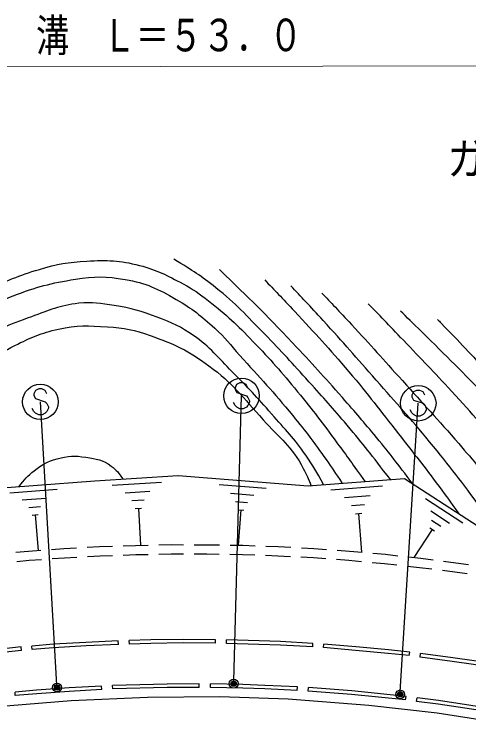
# Model space of a CAD drawing. Units: millimetres at full size, sheet at 1:1000; details may follow other scales. Extents: x 40000 to 680000, y 20000 to 380000.
# Drawn here: x 430952 to 456534, y 303024 to 343444 of the extents above; entities that cross this region are included whole.
import ezdxf
from ezdxf.enums import TextEntityAlignment as Align

# ---------------------------------------------------------------- set-up
doc = ezdxf.new("R2010")
doc.units = ezdxf.units.MM
doc.header["$LTSCALE"] = 1000
doc.header["$PDMODE"] = 32
doc.header["$PDSIZE"] = 500
for name, color, linetype, lineweight in [('M-BGD', 7, 'Continuous', 25), ('M-BGD-EXST', 7, 'Continuous', 25), ('M-STR-HTXT', 7, 'Continuous', 13), ('M-STR-STRC', 7, 'Continuous', 25)]:
    doc.layers.add(name, color=color, linetype=linetype, lineweight=lineweight)
doc.styles.add('ＭＳ ゴシック', font='')
doc.styles.get('ＭＳ ゴシック').set_extended_font_data('MS Gothic')

msp = doc.modelspace()

# ---------------------------------------------------------------- linework, layer by layer
at = {"layer": 'M-BGD'}
for p, q in [((436466, 316907), (439239, 317076)), ((442489, 316950), (445138, 316738)), ((430690, 316476), (433364, 316683)), ((437188, 316487), (438574, 316572)), ((448777, 316651), (451676, 316877)), ((431393, 316082), (432730, 316186)), ((443116, 316455), (444441, 316350)), ((449539, 316224), (450989, 316337)), ((454100, 316153), (456208, 314792)), ((431762, 315663), (432430, 315714)), ((437563, 316046), (438256, 316089)), ((443412, 315987), (444074, 315934)), ((449939, 315769), (450664, 315825)), ((437764, 315595), (438111, 315616)), ((437937, 315605), (438064, 313526)), ((443542, 315532), (443874, 315506)), ((443708, 315519), (443549, 313532)), ((450158, 315300), (450520, 315328)), ((450339, 315314), (450508, 313140)), ((454400, 315461), (455454, 314781)), ((431963, 315230), (432297, 315256)), ((432130, 315243), (432285, 313238)), ((454437, 314940), (454964, 314599)), ((454342, 314503), (454605, 314333)), ((454473, 314418), (453453, 312837)), ((433044, 313294), (433747, 313346)), ((433747, 313346), (434452, 313382)), ((435051, 313414), (435756, 313450)), ((435756, 313450), (436470, 313475)), ((437070, 313495), (437783, 313520)), ((437783, 313520), (438481, 313534)), ((439081, 313547), (439779, 313562)), ((439779, 313562), (440484, 313560)), ((441084, 313559), (441789, 313557)), ((441789, 313557), (442500, 313547)), ((443100, 313538), (443811, 313528)), ((443811, 313528), (444514, 313502)), ((445113, 313480), (445816, 313454)), ((445816, 313454), (446521, 313417)), ((447120, 313386), (447825, 313349)), ((447825, 313349), (448529, 313297)), ((431044, 313135), (431742, 313197)), ((431742, 313197), (432445, 313249)), ((433779, 312827), (434479, 312863)), ((435079, 312894), (435779, 312931)), ((435779, 312931), (436488, 312955)), ((437088, 312976), (437797, 313000)), ((437797, 313000), (438491, 313014)), ((439091, 313027), (439784, 313042)), ((439784, 313042), (440485, 313040)), ((441085, 313039), (441785, 313037)), ((441785, 313037), (442491, 313027)), ((443091, 313018), (443798, 313008)), ((443798, 313008), (444495, 312982)), ((445095, 312960), (445793, 312934)), ((445793, 312934), (446493, 312898)), ((447092, 312867), (447792, 312830)), ((449127, 313253), (449832, 313201)), ((449832, 313201), (450545, 313136)), ((451142, 313082), (451856, 313016)), ((451856, 313016), (452546, 312939)), ((453143, 312872), (453833, 312794)), ((431091, 312617), (431785, 312679)), ((431785, 312679), (432483, 312731)), ((433081, 312775), (433779, 312827)), ((447792, 312830), (448491, 312779)), ((449090, 312735), (449789, 312683)), ((449789, 312683), (450497, 312618)), ((451095, 312564), (451803, 312499)), ((451803, 312499), (452489, 312422)), ((453833, 312794), (454528, 312707)), ((455123, 312633), (455817, 312546)), ((455817, 312546), (456526, 312446)), ((453086, 312355), (453772, 312277)), ((453772, 312277), (454463, 312191)), ((455058, 312117), (455749, 312030)), ((455749, 312030), (456446, 311932)), ((436812, 307933), (436804, 308132)), ((437433, 307954), (437426, 308154)), ((442274, 308005), (442275, 308205)), ((442900, 307999), (442906, 308199)), ((431351, 307599), (431330, 307798)), ((431957, 307648), (431941, 307847)), ((447752, 307800), (447763, 308000)), ((448355, 307760), (448372, 307959)), ((453194, 307313), (453214, 307512)), ((453803, 307230), (453830, 307428)), ((435870, 305392), (435860, 305591)), ((436489, 305429), (436484, 305629)), ((441368, 305512), (441367, 305712)), ((441990, 305512), (441994, 305712)), ((431006, 305056), (430990, 305256)), ((446881, 305349), (446890, 305549)), ((447495, 305306), (447511, 305505)), ((452987, 304811), (453007, 305010)), ((453602, 304730), (453626, 304928))]:
    msp.add_line(p, q, dxfattribs=at)
for points in [[(464391, 306605), (459380, 312823), (457717, 314175), (452916, 317274), (447490, 316852), (440185, 317434), (435484, 317148), (428523, 316610), (420200, 315273), (414317, 314268), (409593, 311643), (406852, 310329), (403607, 307929)], [(436804, 308132), (434983, 308052), (433151, 307945), (431941, 307847)], [(442275, 308205), (440466, 308220), (438640, 308197), (437426, 308154)], [(442274, 308005), (440467, 308020), (438645, 307997), (437433, 307954)], [(447763, 308000), (445948, 308099), (444732, 308141), (442906, 308199)], [(431330, 307798), (429513, 307605), (428309, 307469), (426492, 307241)], [(436812, 307933), (434994, 307852), (433165, 307746), (431957, 307648)], [(447752, 307800), (445939, 307899), (444726, 307941), (442900, 307999)], [(453194, 307313), (451993, 307430), (450171, 307603), (448355, 307760)], [(453214, 307512), (452012, 307629), (450189, 307802), (448372, 307959)], [(431351, 307599), (429535, 307406), (428333, 307270), (426517, 307043)], [(458607, 306534), (456812, 306814), (455610, 306983), (453803, 307230)], [(458637, 306731), (456841, 307012), (455637, 307182), (453830, 307428)], [(435860, 305591), (434030, 305495), (432207, 305354), (430990, 305256)], [(441367, 305712), (439554, 305703), (436484, 305629)], [(446890, 305549), (445059, 305631), (443824, 305678), (441994, 305712)], [(435870, 305392), (434043, 305295), (432223, 305155), (431006, 305056)], [(441368, 305512), (439557, 305503), (436489, 305429)], [(446881, 305349), (445051, 305431), (443818, 305478), (441990, 305512)], [(452987, 304811), (449937, 305121), (447495, 305306)], [(453007, 305010), (449954, 305320), (447511, 305505)], [(458479, 304216), (454842, 304778), (453626, 304928)], [(458448, 304019), (454814, 304580), (453602, 304730)]]:
    msp.add_lwpolyline(points, dxfattribs=at)
for points, knots in [([(411744, 312839), (412367, 313518), (412540, 313698), (413067, 314234), (413842, 315022), (414283, 315460), (415117, 316186), (416247, 317168), (416980, 317596), (418116, 318571), (418913, 319255), (419340, 319661), (420115, 320369), (421324, 321474), (422006, 322088), (423196, 323214), (424017, 323990), (424407, 324501), (425278, 325221), (426121, 325919), (426607, 326300), (427527, 326895), (428225, 327346), (428651, 327544), (429402, 327901), (430526, 328434), (431170, 328719), (432362, 329075), (433376, 329378), (433975, 329481), (435031, 329540), (436191, 329606), (436871, 329590), (437994, 329297), (439005, 329033), (439533, 328743), (440458, 328259), (441051, 327949), (441350, 327713), (441879, 327303), (442927, 326490), (443464, 325966), (444388, 325014), (445416, 323952), (445957, 323322), (446897, 322182), (447799, 321088), (448272, 320448), (449115, 319308), (449746, 318454), (449948, 318174), (450702, 317102)], [0, 0, 0, 0, 1, 1, 1, 2, 2, 2, 3, 3, 3, 4, 4, 4, 5, 5, 5, 6, 6, 6, 7, 7, 7, 8, 8, 8, 9, 9, 9, 10, 10, 10, 11, 11, 11, 12, 12, 12, 13, 13, 13, 14, 14, 14, 15, 15, 15, 16, 16, 16, 17, 17, 17, 17]), ([(452145, 317214), (450989, 318712), (450682, 319120), (449690, 320296), (448871, 321268), (448396, 321798), (447543, 322739), (446577, 323805), (446045, 324411), (445033, 325432), (443995, 326480), (443466, 327134), (442302, 328040), (441419, 328727), (441069, 328962), (439934, 329648)], [0, 0, 0, 0, 1, 1, 1, 2, 2, 2, 3, 3, 3, 4, 4, 4, 5, 5, 5, 5]), ([(453412, 316954), (452440, 318239), (452181, 318586), (451350, 319598), (450616, 320492), (450189, 320979), (449425, 321847), (448351, 323068), (447737, 323742), (446623, 324928), (444994, 326663), (444296, 327328), (442495, 329062)], [0, 0, 0, 0, 1, 1, 1, 2, 2, 2, 3, 3, 3, 4, 4, 4, 4]), ([(414317, 314268), (415008, 314916), (415194, 315083), (415766, 315595), (416734, 316461), (417284, 316938), (418296, 317752), (418851, 318199), (419220, 318374), (419777, 318819), (420788, 319627), (421318, 320124), (422282, 320988), (423363, 321957), (423914, 322559), (424996, 323528), (425988, 324417), (426499, 324974), (427574, 325759), (428186, 326206), (428558, 326418), (429222, 326783), (429855, 327131), (430214, 327327), (430890, 327584), (432213, 328087), (432993, 328300), (434392, 328519), (435473, 328688), (436114, 328688), (437192, 328507), (438382, 328307), (439019, 327976), (440069, 327382), (440992, 326860), (441446, 326455), (442243, 325755), (442847, 325224), (443097, 324835), (443637, 324238), (444823, 322923), (445509, 322203), (446630, 320832), (447399, 319891), (447813, 319348), (448508, 318352), (448873, 317830), (448994, 317656), (449420, 317002)], [0, 0, 0, 0, 1, 1, 1, 2, 2, 2, 3, 3, 3, 4, 4, 4, 5, 5, 5, 6, 6, 6, 7, 7, 7, 8, 8, 8, 9, 9, 9, 10, 10, 10, 11, 11, 11, 12, 12, 12, 13, 13, 13, 14, 14, 14, 15, 15, 15, 16, 16, 16, 16]), ([(445048, 328476), (445613, 327899), (446021, 327470), (446727, 326715), (447952, 325406), (448637, 324670), (449795, 323301), (450923, 321966), (451508, 321180), (452584, 319802), (453486, 318648), (454003, 318010), (454872, 316831), (455312, 316233), (455456, 316040), (455988, 315291)], [0, 0, 0, 0, 1, 1, 1, 2, 2, 2, 3, 3, 3, 4, 4, 4, 5, 5, 5, 5]), ([(459135, 313022), (458229, 314282), (457989, 314608), (457239, 315613), (456131, 317096), (455516, 317933), (454337, 319361), (453195, 320746), (452510, 321483), (451326, 322831), (450167, 324150), (449527, 324896), (448342, 326190), (447578, 327024), (447108, 327526), (446520, 328139)], [0, 0, 0, 0, 1, 1, 1, 2, 2, 2, 3, 3, 3, 4, 4, 4, 5, 5, 5, 5]), ([(448269, 327738), (448775, 327209), (449237, 326717), (449928, 325971), (451062, 324747), (451682, 324046), (452800, 322807), (454047, 321424), (454760, 320662), (455979, 319254), (456857, 318239), (457328, 317652), (458182, 316616), (459027, 315591), (459516, 315029), (460330, 313978), (461293, 312737), (461801, 312017), (462702, 310729), (463376, 309766), (463722, 309206), (464376, 308230), (464956, 307364), (465137, 307093), (465860, 306012)], [0, 0, 0, 0, 1, 1, 1, 2, 2, 2, 3, 3, 3, 4, 4, 4, 5, 5, 5, 6, 6, 6, 7, 7, 7, 8, 8, 8, 8]), ([(448376, 316921), (447942, 317722), (447792, 317961), (447364, 318595), (446704, 319574), (446217, 320037), (445440, 320927), (444606, 321883), (444117, 322401), (443223, 323300), (442402, 324126), (442002, 324672), (441049, 325340), (440315, 325854), (439843, 326068), (439002, 326378), (438082, 326717), (437550, 326894), (436581, 327040), (435806, 327158), (435357, 327245), (434578, 327161), (433500, 327045), (432929, 326770), (431909, 326404), (430611, 325939), (429887, 325637), (428700, 324937), (427464, 324208), (426864, 323655), (425742, 322760), (424892, 322083), (424458, 321651), (423618, 320961), (422336, 319908), (421569, 319378), (420286, 318325), (419044, 317306), (418346, 316735), (417163, 315648), (416704, 315226), (416551, 315089), (415999, 314556)], [0, 0, 0, 0, 1, 1, 1, 2, 2, 2, 3, 3, 3, 4, 4, 4, 5, 5, 5, 6, 6, 6, 7, 7, 7, 8, 8, 8, 9, 9, 9, 10, 10, 10, 11, 11, 11, 12, 12, 12, 13, 13, 13, 14, 14, 14, 14]), ([(467860, 306203), (467120, 307325), (466930, 307609), (466328, 308506), (465407, 309879), (464934, 310680), (463944, 312004), (463124, 313101), (462618, 313680), (461768, 314753), (460543, 316299), (459893, 317195), (458630, 318710), (457468, 320102), (456799, 320868), (455576, 322208), (454534, 323348), (453924, 323962), (452857, 325080), (452034, 325944), (451471, 326530), (450879, 327140)], [0, 0, 0, 0, 1, 1, 1, 2, 2, 2, 3, 3, 3, 4, 4, 4, 5, 5, 5, 6, 6, 6, 7, 7, 7, 7]), ([(468977, 306310), (468280, 307595), (468088, 307937), (467489, 308962), (466703, 310308), (466255, 311058), (465386, 312351), (464411, 313801), (463824, 314588), (462745, 315961), (461776, 317194), (461197, 317857), (460160, 319034), (459181, 320145), (458618, 320757), (457595, 321828), (456173, 323317), (455346, 324122), (453878, 325566), (453414, 326021), (453038, 326388), (452691, 326725)], [0, 0, 0, 0, 1, 1, 1, 2, 2, 2, 3, 3, 3, 4, 4, 4, 5, 5, 5, 6, 6, 6, 7, 7, 7, 7]), ([(454789, 326244), (454852, 326180), (454917, 326113), (454983, 326045), (456061, 324938), (456650, 324304), (457702, 323172), (459076, 321693), (459819, 320839), (461173, 319341), (462188, 318220), (462803, 317633), (463767, 316468), (464902, 315097), (465444, 314255), (466529, 312844), (468171, 310709), (468705, 310041), (470779, 307411)], [0, 0, 0, 0, 1, 1, 1, 2, 2, 2, 3, 3, 3, 4, 4, 4, 5, 5, 5, 6, 6, 6, 6]), ([(417691, 314845), (420172, 316965), (420855, 317555), (422976, 319174), (424965, 320691), (426128, 321475), (428184, 322899), (429265, 323648), (429796, 324200), (430975, 324783), (431895, 325238), (432433, 325481), (433434, 325706), (434485, 325943), (435113, 325903), (436188, 325838), (437151, 325780), (437699, 325665), (438609, 325343), (439976, 324858), (440744, 324504), (441909, 323639), (443260, 322637), (443842, 321856), (444962, 320600), (445886, 319563), (446593, 319091), (447221, 317852), (447412, 317475), (447501, 317324), (447660, 316865)], [0, 0, 0, 0, 1, 1, 1, 2, 2, 2, 3, 3, 3, 4, 4, 4, 5, 5, 5, 6, 6, 6, 7, 7, 7, 8, 8, 8, 9, 9, 9, 10, 10, 10, 10]), ([(431196, 316816), (431537, 317258), (431679, 317426), (432067, 317729), (432515, 318080), (432810, 318253), (433359, 318400), (433974, 318565), (434358, 318587), (434986, 318487), (435567, 318395), (435942, 318351), (436406, 317990), (436715, 317749), (436845, 317600), (437077, 317245)], [0, 0, 0, 0, 1, 1, 1, 2, 2, 2, 3, 3, 3, 4, 4, 4, 5, 5, 5, 5])]:
    msp.add_open_spline(points, degree=3, knots=knots, dxfattribs=at)
at = {"layer": 'M-BGD-EXST'}
for p, q in [((443470, 322581), (443379, 322399)), ((443651, 322672), (443470, 322581)), ((443833, 322672), (443651, 322672)), ((444015, 322582), (443833, 322672)), ((444106, 322400), (444015, 322582)), ((432142, 322242), (432052, 322060)), ((432324, 322334), (432142, 322242)), ((432506, 322334), (432324, 322334)), ((432688, 322243), (432506, 322334)), ((432779, 322062), (432688, 322243)), ((443379, 322399), (443379, 322308)), ((443379, 322308), (443471, 322126)), ((453422, 322165), (453331, 321983)), ((453603, 322256), (453422, 322165)), ((453785, 322257), (453603, 322256)), ((453967, 322166), (453785, 322257)), ((454058, 321984), (453967, 322166)), ((432052, 322060), (432052, 321969)), ((432052, 321969), (432143, 321788)), ((432143, 321788), (432689, 321607)), ((443306, 305880), (443744, 321945)), ((443471, 322126), (444016, 321945)), ((444016, 321945), (444108, 321855)), ((444108, 321855), (444199, 321673)), ((453331, 321983), (453331, 321892)), ((453331, 321892), (453423, 321710)), ((433346, 305663), (432417, 321606)), ((432689, 321607), (432780, 321516)), ((432780, 321516), (432872, 321335)), ((443381, 321399), (443290, 321580)), ((443472, 321308), (443381, 321399)), ((444109, 321400), (444018, 321309)), ((444199, 321582), (444109, 321400)), ((444199, 321673), (444199, 321582)), ((452687, 305271), (453696, 321529)), ((453423, 321710), (453969, 321530)), ((453969, 321530), (454060, 321439)), ((454060, 321439), (454151, 321257)), ((432054, 321060), (431963, 321242)), ((432145, 320969), (432054, 321060)), ((432327, 320879), (432145, 320969)), ((432691, 320971), (432509, 320879)), ((432781, 321062), (432691, 320971)), ((432872, 321244), (432781, 321062)), ((432872, 321335), (432872, 321244)), ((443654, 321217), (443472, 321308)), ((443836, 321218), (443654, 321217)), ((444018, 321309), (443836, 321218)), ((453333, 320983), (453242, 321164)), ((453424, 320892), (453333, 320983)), ((454061, 320984), (453970, 320893)), ((454151, 321167), (454061, 320984)), ((454151, 321257), (454151, 321167)), ((432509, 320879), (432327, 320879)), ((453607, 320802), (453424, 320892)), ((453788, 320802), (453607, 320802)), ((453970, 320893), (453788, 320802))]:
    msp.add_line(p, q, dxfattribs=at)
for centre, radius in [((432417, 321606), 1000), ((443744, 321945), 1000), ((453696, 321529), 1000), ((433354, 305513), 150), ((433354, 305513), 120), ((433354, 305513), 90), ((443302, 305730), 150), ((443302, 305730), 120), ((443302, 305730), 90), ((443302, 305730), 60), ((443302, 305730), 30), ((443302, 305730), 20), ((433354, 305513), 60), ((433354, 305513), 30), ((433354, 305513), 20), ((452678, 305121), 150), ((452678, 305121), 120), ((452678, 305121), 90), ((452678, 305121), 60), ((452678, 305121), 30), ((452678, 305121), 20)]:
    msp.add_circle(centre, radius, dxfattribs=at)
for p in [(433354, 305513), (443302, 305730), (452678, 305121)]:
    msp.add_point(p, dxfattribs=at)
at = {"layer": 'M-STR-HTXT'}
msp.add_line((407046, 340432), (464806, 340562), dxfattribs=at)
at = {"layer": 'M-STR-STRC'}
msp.add_lwpolyline([(399977, 298907), (401076, 298638), (402382, 298482), (403747, 298484), (405171, 298736), (408591, 299861), (412084, 300924), (415274, 301800), (418643, 302624), (422467, 303381), (425856, 303942), (429752, 304428), (434156, 304783), (438456, 304971), (442523, 305006), (446368, 304875), (450908, 304523), (454754, 304083), (458364, 303518), (461004, 303025), (462605, 302688)], dxfattribs=at)

# ---------------------------------------------------------------- texts
at = {"layer": 'M-STR-HTXT', "style": 'ＭＳ ゴシック'}
for s, width, p in [('側\u3000\u3000\u3000溝\u3000Ｌ＝５３．０', 0.75, (435925, 340797)), ('ガードレール', 0.85, (461729, 333855))]:
    msp.add_text(s, height=1833, rotation=0.129, dxfattribs=dict(at, width=width)).set_placement(p, align=Align.BOTTOM_CENTER)

doc.saveas('drawing.dxf')
